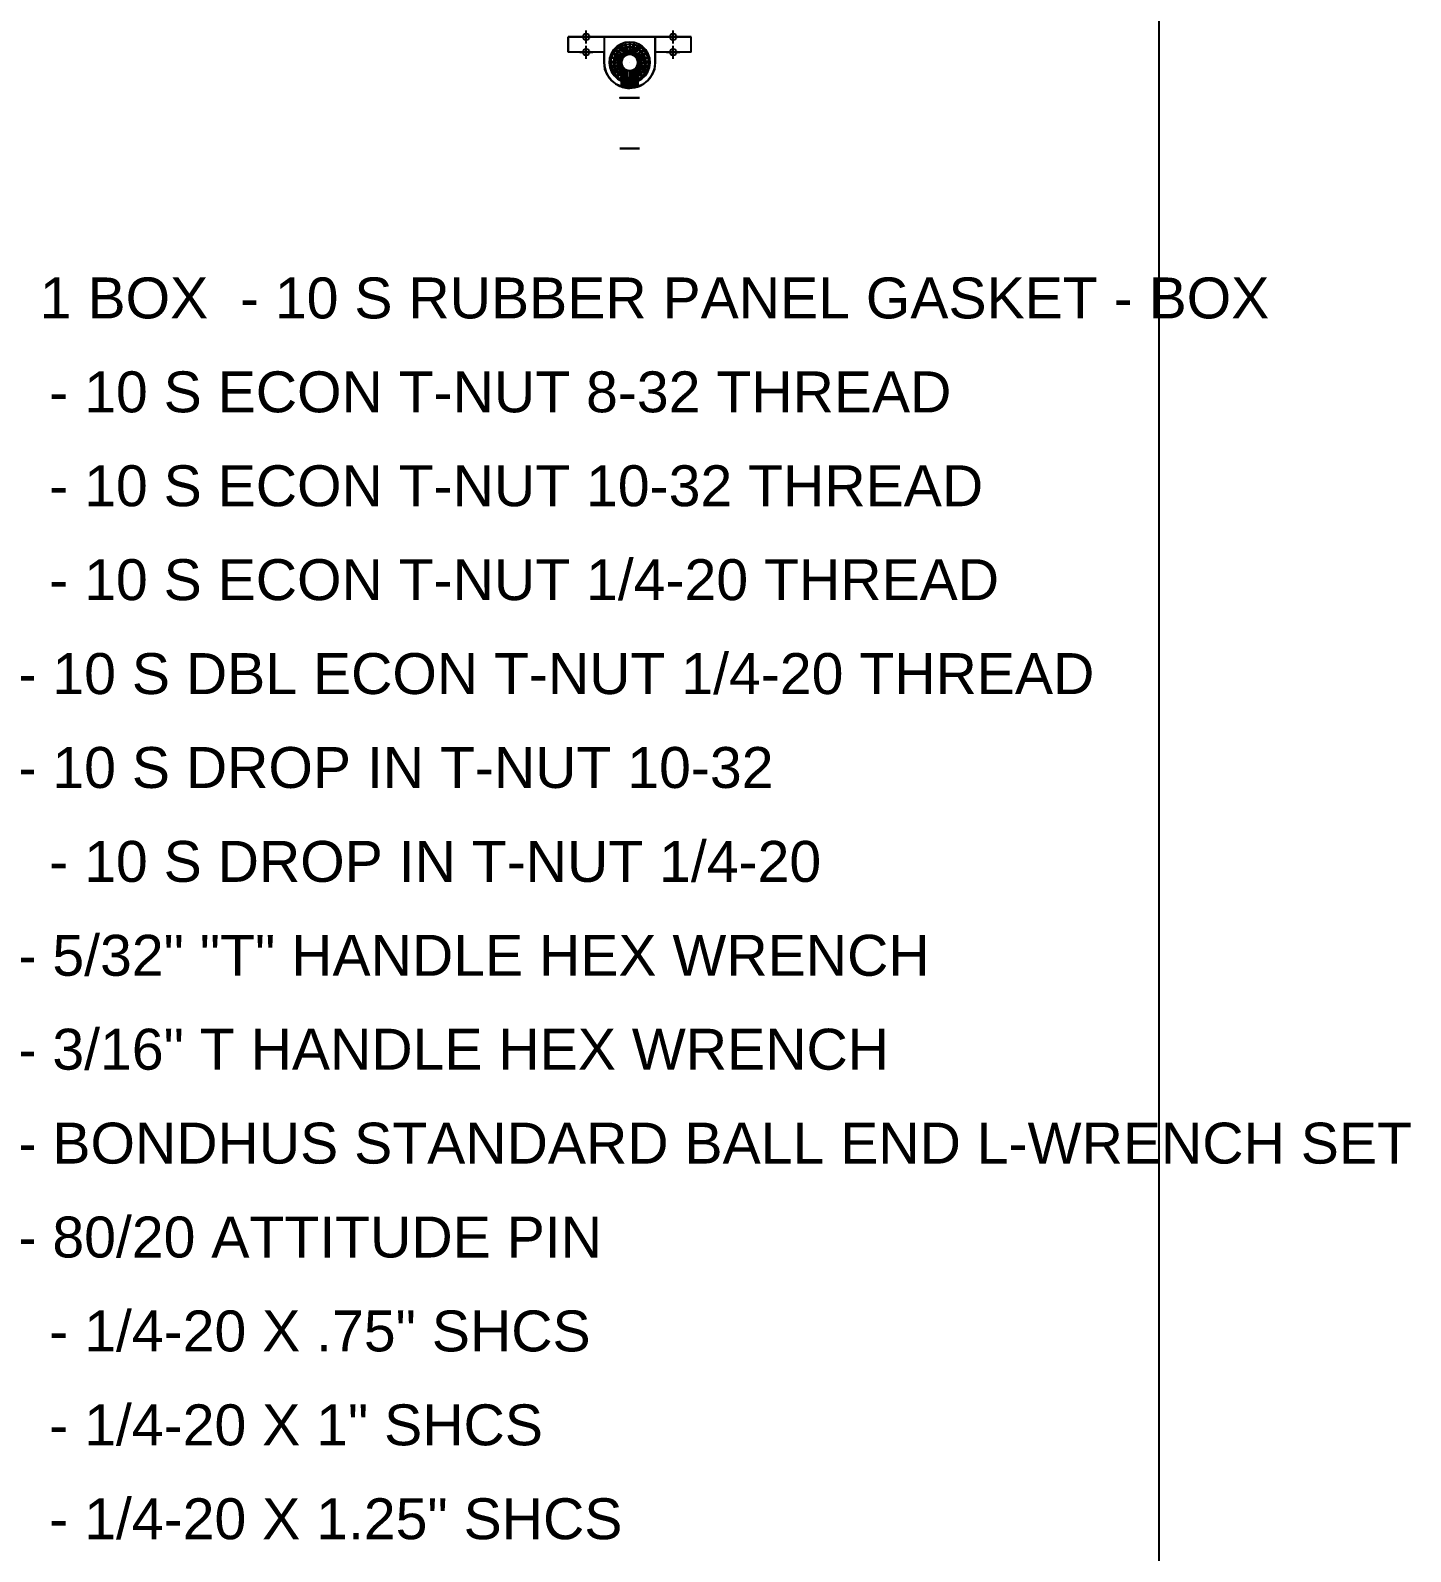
# Model space of a CAD drawing. Header units: inches. Extents: x -11.2 to 39.6, y -20.1 to 37.3.
# Drawn here: x 5.71 to 22.57, y -20.06 to -1.48 of the extents above; entities that cross this region are included whole.
import ezdxf

# ---------------------------------------------------------------- set-up
doc = ezdxf.new("R2010")
doc.units = ezdxf.units.IN
doc.header["$MEASUREMENT"] = 0
doc.header["$PDMODE"] = 34
doc.header["$PDSIZE"] = 0.08
doc.layers.add('AQME NonGraphical Parts', color=7, linetype='Continuous')
doc.styles.get("Standard").update_dxf_attribs({"font": 'ARIAL.TTF'})

# ---------------------------------------------------------------- blocks, each defined once
blk = doc.blocks.new('AQME_2053_20120404103402')
for p, q in [((0.812, 1.281), (-0.688, 1.281)), ((-0.688, 1.281, 0.187), (-0.688, 0.844, 0.187)), ((-0.688, 0.219, 0.187), (-0.688, -0.219, 0.187)), ((-0.688, -0.219), (0.812, -0.219))]:
    blk.add_line(p, q)
at = {"color": 1}
for p, q in [((0, 1.191), (0.5, 1.191)), ((1.162, 1.19), (1.662, 1.19)), ((0.5, 0.934), (0, 0.934)), ((1.662, 0.935), (1.162, 0.935)), ((-1.188, 0.632, 0.608), (-0.658, 0.632, 0.608)), ((-1.188, 0.429, 0.608), (-0.658, 0.429, 0.608)), ((0.5, 0.129), (0, 0.129)), ((1.162, 0.128), (1.662, 0.128)), ((0.5, -0.128), (0, -0.128)), ((1.662, -0.127), (1.162, -0.127))]:
    blk.add_line(p, q, dxfattribs=at)
at = {"extrusion": (-1, 0, 0)}
for p, q in [((0.812, 1.281, 0.187), (0.812, 0.844, 0.187)), ((0.912, 1.281, 0.187), (0.912, 0.843, 0.187)), ((0.912, 1.281), (0.912, -0.219)), ((0.912, 1.281, 0.187), (0.912, 1.281)), ((0.912, 0.843, 0.313), (0.912, 0.843, 0.187)), ((0.812, 0.219, 0.187), (0.812, -0.219, 0.187)), ((0.912, 0.219, 0.313), (0.912, 0.219, 0.187)), ((0.912, 0.219, 0.187), (0.912, -0.219, 0.187)), ((0.912, -0.219, 0.187), (0.912, -0.219))]:
    blk.add_line(p, q, dxfattribs=at)
at = {"color": 1, "extrusion": (-1, 0, 0)}
for p, q in [((-1.188, 0.632, 0.608), (-1.188, 0.632, 0.541)), ((-1.188, 0.429, 0.608), (-1.188, 0.429, 0.541))]:
    blk.add_line(p, q, dxfattribs=at)
for centre, radius in [((-0.658, 0.531, 0.745), 0.12), ((-0.658, 0.531, 0.608), 0.102)]:
    blk.add_circle(centre, radius)
for centre, radius in [((-0.531, 0.313, -0.262), 0.188), ((-0.531, 0.313, -1.662), 0.195), ((-0.531, 0.313, -1.912), 0.101)]:
    blk.add_circle(centre, radius, dxfattribs=at)
at = {"extrusion": (-1, 0, 0)}
blk.add_circle((-0.531, 0.313, -1.362), 0.188, dxfattribs=at)
at = {"color": 1}
for centre, radius, start, end in [((0, 1.062), 0.129, 90, 270), ((0.5, 1.062), 0.129, 270, 90), ((1.162, 1.062), 0.128, 90, 270), ((1.662, 1.062), 0.128, 270, 90), ((0, 0), 0.129, 90, 270), ((0.5, 0), 0.129, 270, 90), ((1.162, 0), 0.128, 90, 270), ((1.662, 0), 0.128, 270, 90)]:
    blk.add_arc(centre, radius, start, end, dxfattribs=at)
at = {"extrusion": (-1, 0, 0)}
for centre, start in [((-0.531, 0.313, -0.812), 0), ((-0.531, 0.313, -0.912), 360)]:
    blk.add_arc(centre, 0.312, start, 180, dxfattribs=at)
at = {"color": 1, "extrusion": (-1, 0, 0)}
blk.add_arc((-0.531, 0.313, 1.039), 0.102, 180, 0, dxfattribs=at)
at = {"color": 2}
for p in [(0, 1.062, 0.187), (0.5, 1.062, 0.187), (1.162, 1.062, 0.187), (1.662, 1.062, 0.187), (0, 0, 0.187), (0.5, 0, 0.187), (1.162, 0, 0.187), (1.662, 0, 0.187)]:
    blk.add_point(p, dxfattribs=at)
at = {"color": 3}
for p in [(0, 1.062), (0.5, 1.062), (1.162, 1.062), (1.662, 1.062), (0, 0), (0.5, 0), (1.162, 0), (1.662, 0)]:
    blk.add_point(p, dxfattribs=at)
for points, invisible_edges in [([(-0.688, -0.219), (0.812, -0.219), (0.812, 1.281), (-0.688, 1.281)], 8), ([(0.812, 1.281, 0.187), (0.812, 1.281), (0.812, -0.219), (0.812, -0.219, 0.187)], 8), ([(0.912, 1.281, 0.187), (0.912, 1.281), (0.912, -0.219), (0.912, -0.219, 0.187)], 8), ([(1.912, 1.281, 0.187), (1.912, 1.281), (1.912, -0.219), (1.912, -0.219, 0.187)], 8), ([(-0.688, 0.219), (-1.188, 0.219), (-1.188, 0.844), (-0.688, 0.844)], 8), ([(-0.688, 0.844), (-1.188, 0.844), (-1.188, 0.844, 0.313), (-0.688, 0.844, 0.313)], 8), ([(-1.188, 0.844, 0.313), (-1.188, 0.833, 0.393), (-1.188, 0.791, 0.313), (-1.188, 0.844, 0.313)], 6), ([(-1.188, 0.844, 0.313), (-1.188, 0.844), (-1.188, 0.219), (-1.188, 0.219, 0.313)], 8), ([(-1.188, 0.833, 0.393), (-1.188, 0.802, 0.469), (-1.188, 0.739, 0.313), (-1.188, 0.791, 0.313)], 14), ([(-1.188, 0.802, 0.469), (-1.188, 0.752, 0.533), (-1.188, 0.687, 0.313), (-1.188, 0.739, 0.313)], 14), ([(-1.188, 0.752, 0.533), (-1.188, 0.687, 0.583), (-1.188, 0.635, 0.313), (-1.188, 0.687, 0.313)], 14), ([(-0.688, 0.844, 0.187), (0.812, 0.844, 0.187), (0.812, 0.844, 0.313), (-0.688, 0.844, 0.313)], 8), ([(0.812, 0.844, 0.313), (0.812, 0.833, 0.393), (0.812, 0.791, 0.187), (0.812, 0.844, 0.187)], 6), ([(0.812, 0.833, 0.393), (0.812, 0.802, 0.469), (0.812, 0.739, 0.187), (0.812, 0.791, 0.187)], 14), ([(0.812, 0.802, 0.469), (0.812, 0.752, 0.533), (0.812, 0.687, 0.187), (0.812, 0.739, 0.187)], 14), ([(0.812, 0.752, 0.533), (0.812, 0.687, 0.583), (0.812, 0.635, 0.187), (0.812, 0.687, 0.187)], 14), ([(0.912, 0.843, 0.313), (0.912, 0.832, 0.394), (0.912, 0.791, 0.187), (0.912, 0.843, 0.187)], 14), ([(0.912, 0.832, 0.394), (0.912, 0.801, 0.469), (0.912, 0.739, 0.187), (0.912, 0.791, 0.187)], 14), ([(0.912, 0.801, 0.469), (0.912, 0.752, 0.534), (0.912, 0.687, 0.187), (0.912, 0.739, 0.187)], 14), ([(0.912, 0.752, 0.534), (0.912, 0.687, 0.583), (0.912, 0.635, 0.187), (0.912, 0.687, 0.187)], 14), ([(1.912, 0.843, 0.313), (1.912, 0.832, 0.394), (1.912, 0.791, 0.187), (1.912, 0.843, 0.187)], 14), ([(1.912, 0.832, 0.394), (1.912, 0.801, 0.469), (1.912, 0.739, 0.187), (1.912, 0.791, 0.187)], 14), ([(1.912, 0.801, 0.469), (1.912, 0.752, 0.534), (1.912, 0.687, 0.187), (1.912, 0.739, 0.187)], 14), ([(1.912, 0.752, 0.534), (1.912, 0.687, 0.583), (1.912, 0.635, 0.187), (1.912, 0.687, 0.187)], 14), ([(-1.188, 0.687, 0.583), (-1.188, 0.612, 0.614), (-1.188, 0.583, 0.313), (-1.188, 0.635, 0.313)], 14), ([(-1.188, 0.612, 0.614), (-1.188, 0.531, 0.625), (-1.188, 0.531, 0.313), (-1.188, 0.583, 0.313)], 14), ([(-0.778, 0.531, 0.745), (-0.774, 0.562, 0.745), (-0.756, 0.557, 0.745), (-0.76, 0.531, 0.745)], 10), ([(-0.774, 0.562, 1.363), (-0.658, 0.531, 1.363), (-0.658, 0.531, 1.363), (-0.778, 0.531, 1.363)], 5), ([(-0.774, 0.562, 0.745), (-0.762, 0.591, 0.745), (-0.746, 0.582, 0.745), (-0.756, 0.557, 0.745)], 10), ([(-0.762, 0.591, 1.363), (-0.658, 0.531, 1.363), (-0.658, 0.531, 1.363), (-0.774, 0.562, 1.363)], 5), ([(-0.762, 0.591, 0.745), (-0.743, 0.616, 0.745), (-0.73, 0.603, 0.745), (-0.746, 0.582, 0.745)], 10), ([(-0.743, 0.616, 1.363), (-0.658, 0.531, 1.363), (-0.658, 0.531, 1.363), (-0.762, 0.591, 1.363)], 5), ([(-0.743, 0.616, 0.745), (-0.718, 0.635, 0.745), (-0.709, 0.619, 0.745), (-0.73, 0.603, 0.745)], 10), ([(-0.718, 0.635, 1.363), (-0.658, 0.531, 1.363), (-0.658, 0.531, 1.363), (-0.743, 0.616, 1.363)], 5), ([(-0.718, 0.635, 0.745), (-0.689, 0.647, 0.745), (-0.684, 0.629, 0.745), (-0.709, 0.619, 0.745)], 10), ([(-0.689, 0.647, 1.363), (-0.658, 0.531, 1.363), (-0.658, 0.531, 1.363), (-0.718, 0.635, 1.363)], 5), ([(-0.689, 0.647, 0.745), (-0.658, 0.651, 0.745), (-0.658, 0.632, 0.745), (-0.684, 0.629, 0.745)], 10), ([(-0.658, 0.651, 1.363), (-0.658, 0.531, 1.363), (-0.658, 0.531, 1.363), (-0.689, 0.647, 1.363)], 5), ([(-0.658, 0.651, 0.745), (-0.627, 0.647, 0.745), (-0.632, 0.629, 0.745), (-0.658, 0.632, 0.745)], 10), ([(-0.627, 0.647, 1.363), (-0.658, 0.531, 1.363), (-0.658, 0.531, 1.363), (-0.658, 0.651, 1.363)], 5), ([(-0.598, 0.635, 1.363), (-0.658, 0.531, 1.363), (-0.658, 0.531, 1.363), (-0.627, 0.647, 1.363)], 5), ([(-0.573, 0.616, 1.363), (-0.658, 0.531, 1.363), (-0.658, 0.531, 1.363), (-0.598, 0.635, 1.363)], 5), ([(-0.554, 0.591, 1.363), (-0.658, 0.531, 1.363), (-0.658, 0.531, 1.363), (-0.573, 0.616, 1.363)], 5), ([(-0.542, 0.562, 1.363), (-0.658, 0.531, 1.363), (-0.658, 0.531, 1.363), (-0.554, 0.591, 1.363)], 5), ([(-0.538, 0.531, 1.363), (-0.658, 0.531, 1.363), (-0.658, 0.531, 1.363), (-0.542, 0.562, 1.363)], 5), ([(-0.627, 0.647, 0.745), (-0.598, 0.635, 0.745), (-0.607, 0.619, 0.745), (-0.632, 0.629, 0.745)], 10), ([(-0.598, 0.635, 0.745), (-0.573, 0.616, 0.745), (-0.586, 0.603, 0.745), (-0.607, 0.619, 0.745)], 10), ([(-0.573, 0.616, 0.745), (-0.554, 0.591, 0.745), (-0.57, 0.582, 0.745), (-0.586, 0.603, 0.745)], 10), ([(-0.554, 0.591, 0.745), (-0.542, 0.562, 0.745), (-0.56, 0.557, 0.745), (-0.57, 0.582, 0.745)], 10), ([(-0.542, 0.562, 0.745), (-0.538, 0.531, 0.745), (-0.557, 0.531, 0.745), (-0.56, 0.557, 0.745)], 10), ([(0.812, 0.687, 0.583), (0.812, 0.612, 0.614), (0.812, 0.583, 0.187), (0.812, 0.635, 0.187)], 14), ([(0.812, 0.612, 0.614), (0.812, 0.531, 0.625), (0.812, 0.531, 0.187), (0.812, 0.583, 0.187)], 14), ([(0.912, 0.687, 0.583), (0.912, 0.612, 0.614), (0.912, 0.583, 0.187), (0.912, 0.635, 0.187)], 14), ([(0.912, 0.612, 0.614), (0.912, 0.531, 0.625), (0.912, 0.531, 0.187), (0.912, 0.583, 0.187)], 14), ([(1.362, 0.531, 0.313), (1.362, 0.719, 0.313), (1.362, 0.712, 0.361), (1.362, 0.531, 0.313)], 5), ([(1.362, 0.531, 0.313), (1.362, 0.712, 0.264), (1.362, 0.719, 0.313), (1.362, 0.531, 0.313)], 5), ([(1.362, 0.531, 0.313), (1.362, 0.712, 0.361), (1.362, 0.693, 0.406), (1.362, 0.531, 0.313)], 5), ([(1.362, 0.531, 0.313), (1.362, 0.693, 0.219), (1.362, 0.712, 0.264), (1.362, 0.531, 0.313)], 5), ([(1.362, 0.531, 0.313), (1.362, 0.693, 0.406), (1.362, 0.664, 0.445), (1.362, 0.531, 0.313)], 5), ([(1.362, 0.531, 0.313), (1.362, 0.664, 0.18), (1.362, 0.693, 0.219), (1.362, 0.531, 0.313)], 5), ([(1.362, 0.531, 0.313), (1.362, 0.664, 0.445), (1.362, 0.625, 0.475), (1.362, 0.531, 0.313)], 5), ([(1.362, 0.531, 0.313), (1.362, 0.625, 0.15), (1.362, 0.664, 0.18), (1.362, 0.531, 0.313)], 5), ([(1.362, 0.531, 0.313), (1.362, 0.625, 0.475), (1.362, 0.58, 0.494), (1.362, 0.531, 0.313)], 5), ([(1.362, 0.531, 0.313), (1.362, 0.58, 0.131), (1.362, 0.625, 0.15), (1.362, 0.531, 0.313)], 5), ([(1.362, 0.531, 0.313), (1.362, 0.58, 0.494), (1.362, 0.531, 0.5), (1.362, 0.531, 0.313)], 5), ([(1.362, 0.531, 0.313), (1.362, 0.531, 0.125), (1.362, 0.58, 0.131), (1.362, 0.531, 0.313)], 5), ([(1.912, 0.687, 0.583), (1.912, 0.612, 0.614), (1.912, 0.583, 0.187), (1.912, 0.635, 0.187)], 14), ([(1.912, 0.612, 0.614), (1.912, 0.531, 0.625), (1.912, 0.531, 0.187), (1.912, 0.583, 0.187)], 14), ([(-1.188, 0.531, 0.625), (-1.188, 0.45, 0.614), (-1.188, 0.479, 0.313), (-1.188, 0.531, 0.313)], 14), ([(-1.188, 0.45, 0.614), (-1.188, 0.375, 0.583), (-1.188, 0.427, 0.313), (-1.188, 0.479, 0.313)], 14), ([(-1.188, 0.375, 0.583), (-1.188, 0.31, 0.533), (-1.188, 0.375, 0.313), (-1.188, 0.427, 0.313)], 14), ([(-1.188, 0.31, 0.533), (-1.188, 0.26, 0.469), (-1.188, 0.323, 0.313), (-1.188, 0.375, 0.313)], 14), ([(-0.774, 0.5, 0.745), (-0.778, 0.531, 0.745), (-0.76, 0.531, 0.745), (-0.756, 0.505, 0.745)], 10), ([(-0.778, 0.531, 1.363), (-0.658, 0.531, 1.363), (-0.658, 0.531, 1.363), (-0.774, 0.5, 1.363)], 5), ([(-0.774, 0.5, 1.363), (-0.658, 0.531, 1.363), (-0.658, 0.531, 1.363), (-0.762, 0.471, 1.363)], 5), ([(-0.762, 0.471, 0.745), (-0.774, 0.5, 0.745), (-0.756, 0.505, 0.745), (-0.746, 0.48, 0.745)], 10), ([(-0.762, 0.471, 1.363), (-0.658, 0.531, 1.363), (-0.658, 0.531, 1.363), (-0.743, 0.446, 1.363)], 5), ([(-0.743, 0.446, 0.745), (-0.762, 0.471, 0.745), (-0.746, 0.48, 0.745), (-0.73, 0.459, 0.745)], 10), ([(-0.743, 0.446, 1.363), (-0.658, 0.531, 1.363), (-0.658, 0.531, 1.363), (-0.718, 0.427, 1.363)], 5), ([(-0.718, 0.427, 0.745), (-0.743, 0.446, 0.745), (-0.73, 0.459, 0.745), (-0.709, 0.443, 0.745)], 10), ([(-0.718, 0.427, 1.363), (-0.658, 0.531, 1.363), (-0.658, 0.531, 1.363), (-0.689, 0.415, 1.363)], 5), ([(-0.689, 0.415, 0.745), (-0.718, 0.427, 0.745), (-0.709, 0.443, 0.745), (-0.684, 0.433, 0.745)], 10), ([(-0.689, 0.415, 1.363), (-0.658, 0.531, 1.363), (-0.658, 0.531, 1.363), (-0.658, 0.411, 1.363)], 5), ([(-0.658, 0.411, 0.745), (-0.689, 0.415, 0.745), (-0.684, 0.433, 0.745), (-0.658, 0.429, 0.745)], 10), ([(-0.658, 0.411, 1.363), (-0.658, 0.531, 1.363), (-0.658, 0.531, 1.363), (-0.627, 0.415, 1.363)], 5), ([(-0.627, 0.415, 1.363), (-0.658, 0.531, 1.363), (-0.658, 0.531, 1.363), (-0.598, 0.427, 1.363)], 5), ([(-0.598, 0.427, 1.363), (-0.658, 0.531, 1.363), (-0.658, 0.531, 1.363), (-0.573, 0.446, 1.363)], 5), ([(-0.573, 0.446, 1.363), (-0.658, 0.531, 1.363), (-0.658, 0.531, 1.363), (-0.554, 0.471, 1.363)], 5), ([(-0.554, 0.471, 1.363), (-0.658, 0.531, 1.363), (-0.658, 0.531, 1.363), (-0.542, 0.5, 1.363)], 5), ([(-0.542, 0.5, 1.363), (-0.658, 0.531, 1.363), (-0.658, 0.531, 1.363), (-0.538, 0.531, 1.363)], 5), ([(-0.627, 0.415, 0.745), (-0.658, 0.411, 0.745), (-0.658, 0.429, 0.745), (-0.632, 0.433, 0.745)], 10), ([(-0.598, 0.427, 0.745), (-0.627, 0.415, 0.745), (-0.632, 0.433, 0.745), (-0.607, 0.443, 0.745)], 10), ([(-0.573, 0.446, 0.745), (-0.598, 0.427, 0.745), (-0.607, 0.443, 0.745), (-0.586, 0.459, 0.745)], 10), ([(-0.554, 0.471, 0.745), (-0.573, 0.446, 0.745), (-0.586, 0.459, 0.745), (-0.57, 0.48, 0.745)], 10), ([(-0.542, 0.5, 0.745), (-0.554, 0.471, 0.745), (-0.57, 0.48, 0.745), (-0.56, 0.505, 0.745)], 10), ([(-0.538, 0.531, 0.745), (-0.542, 0.5, 0.745), (-0.56, 0.505, 0.745), (-0.557, 0.531, 0.745)], 10), ([(0.812, 0.531, 0.625), (0.812, 0.45, 0.614), (0.812, 0.479, 0.187), (0.812, 0.531, 0.187)], 14), ([(0.812, 0.45, 0.614), (0.812, 0.375, 0.583), (0.812, 0.427, 0.187), (0.812, 0.479, 0.187)], 14), ([(0.812, 0.375, 0.583), (0.812, 0.31, 0.533), (0.812, 0.375, 0.187), (0.812, 0.427, 0.187)], 14), ([(0.812, 0.31, 0.533), (0.812, 0.26, 0.469), (0.812, 0.323, 0.187), (0.812, 0.375, 0.187)], 14), ([(0.912, 0.531, 0.625), (0.912, 0.45, 0.614), (0.912, 0.479, 0.187), (0.912, 0.531, 0.187)], 14), ([(0.912, 0.45, 0.614), (0.912, 0.375, 0.583), (0.912, 0.427, 0.187), (0.912, 0.479, 0.187)], 14), ([(0.912, 0.375, 0.583), (0.912, 0.31, 0.534), (0.912, 0.375, 0.187), (0.912, 0.427, 0.187)], 14), ([(0.912, 0.31, 0.534), (0.912, 0.261, 0.469), (0.912, 0.323, 0.187), (0.912, 0.375, 0.187)], 14), ([(1.362, 0.531, 0.313), (1.362, 0.531, 0.5), (1.362, 0.482, 0.494), (1.362, 0.531, 0.313)], 5), ([(1.362, 0.531, 0.313), (1.362, 0.482, 0.494), (1.362, 0.437, 0.475), (1.362, 0.531, 0.313)], 5), ([(1.362, 0.531, 0.313), (1.362, 0.437, 0.475), (1.362, 0.398, 0.445), (1.362, 0.531, 0.313)], 5), ([(1.362, 0.531, 0.313), (1.362, 0.398, 0.445), (1.362, 0.369, 0.406), (1.362, 0.531, 0.313)], 5), ([(1.362, 0.531, 0.313), (1.362, 0.369, 0.406), (1.362, 0.35, 0.361), (1.362, 0.531, 0.313)], 5), ([(1.362, 0.531, 0.313), (1.362, 0.35, 0.361), (1.362, 0.344, 0.313), (1.362, 0.531, 0.313)], 5), ([(1.362, 0.531, 0.313), (1.362, 0.344, 0.313), (1.362, 0.35, 0.264), (1.362, 0.531, 0.313)], 5), ([(1.362, 0.531, 0.313), (1.362, 0.35, 0.264), (1.362, 0.369, 0.219), (1.362, 0.531, 0.313)], 5), ([(1.362, 0.531, 0.313), (1.362, 0.369, 0.219), (1.362, 0.398, 0.18), (1.362, 0.531, 0.313)], 5), ([(1.362, 0.531, 0.313), (1.362, 0.398, 0.18), (1.362, 0.437, 0.15), (1.362, 0.531, 0.313)], 5), ([(1.362, 0.531, 0.313), (1.362, 0.437, 0.15), (1.362, 0.482, 0.131), (1.362, 0.531, 0.313)], 5), ([(1.362, 0.531, 0.313), (1.362, 0.482, 0.131), (1.362, 0.531, 0.125), (1.362, 0.531, 0.313)], 5), ([(1.912, 0.531, 0.625), (1.912, 0.45, 0.614), (1.912, 0.479, 0.187), (1.912, 0.531, 0.187)], 14), ([(1.912, 0.45, 0.614), (1.912, 0.375, 0.583), (1.912, 0.427, 0.187), (1.912, 0.479, 0.187)], 14), ([(1.912, 0.375, 0.583), (1.912, 0.31, 0.534), (1.912, 0.375, 0.187), (1.912, 0.427, 0.187)], 14), ([(1.912, 0.31, 0.534), (1.912, 0.261, 0.469), (1.912, 0.323, 0.187), (1.912, 0.375, 0.187)], 14), ([(-1.188, 0.26, 0.469), (-1.188, 0.229, 0.393), (-1.188, 0.271, 0.313), (-1.188, 0.323, 0.313)], 14), ([(-1.188, 0.229, 0.393), (-1.188, 0.219, 0.313), (-1.188, 0.219, 0.313), (-1.188, 0.271, 0.313)], 12), ([(-0.688, 0.219), (-1.188, 0.219), (-1.188, 0.219, 0.313), (-0.688, 0.219, 0.313)], 8), ([(-0.688, 0.219, 0.187), (0.812, 0.219, 0.187), (0.812, 0.219, 0.313), (-0.688, 0.219, 0.313)], 8), ([(0.812, 0.26, 0.469), (0.812, 0.229, 0.393), (0.812, 0.271, 0.187), (0.812, 0.323, 0.187)], 14), ([(0.812, 0.229, 0.393), (0.812, 0.219, 0.313), (0.812, 0.219, 0.187), (0.812, 0.271, 0.187)], 12), ([(0.912, 0.261, 0.469), (0.912, 0.23, 0.394), (0.912, 0.271, 0.187), (0.912, 0.323, 0.187)], 14), ([(0.912, 0.23, 0.394), (0.912, 0.219, 0.313), (0.912, 0.219, 0.187), (0.912, 0.271, 0.187)], 14), ([(1.912, 0.261, 0.469), (1.912, 0.23, 0.394), (1.912, 0.271, 0.187), (1.912, 0.323, 0.187)], 14), ([(1.912, 0.23, 0.394), (1.912, 0.219, 0.313), (1.912, 0.219, 0.187), (1.912, 0.271, 0.187)], 14)]:
    blk.add_3dface(points, dxfattribs=dict(invisible_edges=invisible_edges))
at = {"color": 1}
for points in [[(-1.039, 0.603, 0.241), (-1.039, 0.612, 0.251), (-1.188, 0.781, 0.317), (-1.188, 0.776, 0.261)], [(-1.039, 0.612, 0.251), (-1.039, 0.619, 0.262), (-1.188, 0.774, 0.373), (-1.188, 0.781, 0.317)], [(-1.039, 0.593, 0.232), (-1.039, 0.603, 0.241), (-1.188, 0.776, 0.261), (-1.188, 0.758, 0.207)], [(-1.039, 0.619, 0.262), (-1.039, 0.625, 0.274), (-1.188, 0.754, 0.426), (-1.188, 0.774, 0.373)], [(-1.039, 0.582, 0.225), (-1.039, 0.593, 0.232), (-1.188, 0.758, 0.207), (-1.188, 0.728, 0.159)], [(-1.039, 0.625, 0.274), (-1.039, 0.629, 0.286), (-1.188, 0.722, 0.473), (-1.188, 0.754, 0.426)], [(0.947, 0.726, 0.313), (0.947, 0.719, 0.263), (0.912, 0.753, 0.253), (0.912, 0.761, 0.313)], [(0.947, 0.719, 0.363), (0.947, 0.726, 0.313), (0.912, 0.761, 0.313), (0.912, 0.753, 0.373)], [(0.947, 0.719, 0.263), (0.947, 0.7, 0.216), (0.912, 0.73, 0.198), (0.912, 0.753, 0.253)], [(0.947, 0.7, 0.411), (0.947, 0.719, 0.363), (0.912, 0.753, 0.373), (0.912, 0.73, 0.428)], [(-1.039, 0.57, 0.219), (-1.039, 0.582, 0.225), (-1.188, 0.728, 0.159), (-1.188, 0.688, 0.118)], [(-1.039, 0.629, 0.286), (-1.039, 0.632, 0.299), (-1.188, 0.681, 0.512), (-1.188, 0.722, 0.473)], [(-1.039, 0.557, 0.214), (-1.039, 0.57, 0.219), (-1.188, 0.688, 0.118), (-1.188, 0.641, 0.088)], [(-1.039, 0.632, 0.299), (-1.039, 0.633, 0.313), (-1.188, 0.632, 0.541), (-1.188, 0.681, 0.512)], [(-1.039, 0.544, 0.212), (-1.039, 0.557, 0.214), (-1.188, 0.641, 0.088), (-1.188, 0.587, 0.069)], [(-1.039, 0.531, 0.211), (-1.039, 0.544, 0.212), (-1.188, 0.587, 0.069), (-1.188, 0.531, 0.063)], [(-0.658, 0.632, 0.313), (-0.635, 0.63, 0.335), (-0.526, 0.629, 0.339), (-0.526, 0.633, 0.313)], [(-0.658, 0.632, 0.608), (-0.632, 0.629, 0.609), (-0.635, 0.63, 0.335), (-0.658, 0.632, 0.313)], [(-0.632, 0.629, 0.609), (-0.607, 0.619, 0.612), (-0.613, 0.622, 0.357), (-0.635, 0.63, 0.335)], [(-0.635, 0.63, 0.335), (-0.613, 0.622, 0.357), (-0.526, 0.619, 0.363), (-0.526, 0.629, 0.339)], [(-0.607, 0.619, 0.612), (-0.586, 0.603, 0.617), (-0.592, 0.608, 0.378), (-0.613, 0.622, 0.357)], [(-0.613, 0.622, 0.357), (-0.592, 0.608, 0.378), (-0.526, 0.603, 0.384), (-0.526, 0.619, 0.363)], [(-0.586, 0.603, 0.617), (-0.57, 0.582, 0.621), (-0.574, 0.589, 0.396), (-0.592, 0.608, 0.378)], [(-0.592, 0.608, 0.378), (-0.574, 0.589, 0.396), (-0.526, 0.582, 0.4), (-0.526, 0.603, 0.384)], [(-0.57, 0.582, 0.621), (-0.56, 0.557, 0.624), (-0.561, 0.562, 0.409), (-0.574, 0.589, 0.396)], [(-0.574, 0.589, 0.396), (-0.561, 0.562, 0.409), (-0.526, 0.557, 0.411), (-0.526, 0.582, 0.4)], [(-0.56, 0.557, 0.624), (-0.557, 0.531, 0.625), (-0.557, 0.531, 0.414), (-0.561, 0.562, 0.409)], [(-0.561, 0.562, 0.409), (-0.557, 0.531, 0.414), (-0.526, 0.531, 0.414), (-0.526, 0.557, 0.411)], [(-0.438, 0.712, 0.361), (-0.438, 0.719, 0.313), (-0.526, 0.632, 0.313), (-0.526, 0.629, 0.339)], [(-0.438, 0.719, 0.313), (-0.438, 0.712, 0.264), (-0.526, 0.629, 0.286), (-0.526, 0.632, 0.313)], [(-0.438, 0.693, 0.406), (-0.438, 0.712, 0.361), (-0.526, 0.629, 0.339), (-0.526, 0.619, 0.363)], [(-0.438, 0.712, 0.264), (-0.438, 0.693, 0.219), (-0.526, 0.619, 0.262), (-0.526, 0.629, 0.286)], [(-0.438, 0.664, 0.445), (-0.438, 0.693, 0.406), (-0.526, 0.619, 0.363), (-0.526, 0.603, 0.384)], [(-0.438, 0.693, 0.219), (-0.438, 0.664, 0.18), (-0.526, 0.603, 0.241), (-0.526, 0.619, 0.262)], [(-0.438, 0.625, 0.475), (-0.438, 0.664, 0.445), (-0.526, 0.603, 0.384), (-0.526, 0.582, 0.4)], [(-0.438, 0.664, 0.18), (-0.438, 0.625, 0.15), (-0.526, 0.582, 0.225), (-0.526, 0.603, 0.241)], [(-0.438, 0.58, 0.494), (-0.438, 0.625, 0.475), (-0.526, 0.582, 0.4), (-0.526, 0.557, 0.411)], [(-0.438, 0.625, 0.15), (-0.438, 0.58, 0.131), (-0.526, 0.557, 0.214), (-0.526, 0.582, 0.225)], [(-0.438, 0.531, 0.5), (-0.438, 0.58, 0.494), (-0.526, 0.557, 0.411), (-0.526, 0.531, 0.414)], [(-0.438, 0.58, 0.131), (-0.438, 0.531, 0.125), (-0.526, 0.531, 0.211), (-0.526, 0.557, 0.214)], [(0.947, 0.7, 0.216), (0.947, 0.669, 0.175), (0.912, 0.694, 0.15), (0.912, 0.73, 0.198)], [(0.947, 0.669, 0.451), (0.947, 0.7, 0.411), (0.912, 0.73, 0.428), (0.912, 0.694, 0.476)], [(0.947, 0.669, 0.175), (0.947, 0.629, 0.144), (0.912, 0.646, 0.114), (0.912, 0.694, 0.15)], [(0.947, 0.629, 0.482), (0.947, 0.669, 0.451), (0.912, 0.694, 0.476), (0.912, 0.646, 0.512)], [(0.947, 0.629, 0.144), (0.947, 0.581, 0.125), (0.912, 0.591, 0.091), (0.912, 0.646, 0.114)], [(0.947, 0.581, 0.501), (0.947, 0.629, 0.482), (0.912, 0.646, 0.512), (0.912, 0.591, 0.535)], [(0.947, 0.581, 0.125), (0.947, 0.531, 0.118), (0.912, 0.531, 0.083), (0.912, 0.591, 0.091)], [(0.947, 0.531, 0.508), (0.947, 0.581, 0.501), (0.912, 0.591, 0.535), (0.912, 0.531, 0.543)], [(1.723, 0.632, 0.313), (1.723, 0.628, 0.287), (1.662, 0.719, 0.263), (1.662, 0.726, 0.313)], [(1.723, 0.628, 0.339), (1.723, 0.632, 0.313), (1.662, 0.726, 0.313), (1.662, 0.719, 0.363)], [(1.723, 0.628, 0.287), (1.723, 0.618, 0.263), (1.662, 0.7, 0.216), (1.662, 0.719, 0.263)], [(1.723, 0.618, 0.363), (1.723, 0.628, 0.339), (1.662, 0.719, 0.363), (1.662, 0.7, 0.411)], [(1.723, 0.618, 0.263), (1.723, 0.602, 0.242), (1.662, 0.669, 0.175), (1.662, 0.7, 0.216)], [(1.723, 0.602, 0.384), (1.723, 0.618, 0.363), (1.662, 0.7, 0.411), (1.662, 0.669, 0.451)], [(1.723, 0.602, 0.242), (1.723, 0.581, 0.226), (1.662, 0.629, 0.144), (1.662, 0.669, 0.175)], [(1.723, 0.581, 0.4), (1.723, 0.602, 0.384), (1.662, 0.669, 0.451), (1.662, 0.629, 0.482)], [(1.723, 0.581, 0.226), (1.723, 0.557, 0.216), (1.662, 0.581, 0.125), (1.662, 0.629, 0.144)], [(1.723, 0.557, 0.41), (1.723, 0.581, 0.4), (1.662, 0.629, 0.482), (1.662, 0.581, 0.501)], [(1.723, 0.557, 0.216), (1.723, 0.531, 0.213), (1.662, 0.531, 0.118), (1.662, 0.581, 0.125)], [(1.723, 0.531, 0.414), (1.723, 0.557, 0.41), (1.662, 0.581, 0.501), (1.662, 0.531, 0.508)], [(-1.039, 0.518, 0.212), (-1.039, 0.531, 0.211), (-1.188, 0.531, 0.063), (-1.188, 0.475, 0.069)], [(-1.039, 0.505, 0.214), (-1.039, 0.518, 0.212), (-1.188, 0.475, 0.069), (-1.188, 0.421, 0.088)], [(-1.039, 0.492, 0.219), (-1.039, 0.505, 0.214), (-1.188, 0.421, 0.088), (-1.188, 0.374, 0.118)], [(-1.039, 0.48, 0.225), (-1.039, 0.492, 0.219), (-1.188, 0.374, 0.118), (-1.188, 0.334, 0.159)], [(-1.039, 0.469, 0.232), (-1.039, 0.48, 0.225), (-1.188, 0.334, 0.159), (-1.188, 0.304, 0.207)], [(-1.039, 0.459, 0.241), (-1.039, 0.469, 0.232), (-1.188, 0.304, 0.207), (-1.188, 0.286, 0.261)], [(-1.039, 0.45, 0.251), (-1.039, 0.459, 0.241), (-1.188, 0.286, 0.261), (-1.188, 0.281, 0.317)], [(-1.039, 0.443, 0.262), (-1.039, 0.45, 0.251), (-1.188, 0.281, 0.317), (-1.188, 0.288, 0.373)], [(-1.039, 0.437, 0.274), (-1.039, 0.443, 0.262), (-1.188, 0.288, 0.373), (-1.188, 0.308, 0.426)], [(-1.039, 0.433, 0.286), (-1.039, 0.437, 0.274), (-1.188, 0.308, 0.426), (-1.188, 0.34, 0.473)], [(-1.039, 0.43, 0.299), (-1.039, 0.433, 0.286), (-1.188, 0.34, 0.473), (-1.188, 0.381, 0.512)], [(-1.039, 0.43, 0.313), (-1.039, 0.43, 0.299), (-1.188, 0.381, 0.512), (-1.188, 0.43, 0.541)], [(-0.658, 0.43, 0.608), (-0.632, 0.433, 0.609), (-0.635, 0.432, 0.335), (-0.658, 0.429, 0.313)], [(-0.635, 0.432, 0.335), (-0.658, 0.429, 0.313), (-0.526, 0.429, 0.313), (-0.526, 0.433, 0.339)], [(-0.632, 0.433, 0.609), (-0.607, 0.443, 0.612), (-0.613, 0.44, 0.357), (-0.635, 0.432, 0.335)], [(-0.613, 0.44, 0.357), (-0.635, 0.432, 0.335), (-0.526, 0.433, 0.339), (-0.526, 0.443, 0.363)], [(-0.607, 0.443, 0.612), (-0.586, 0.459, 0.617), (-0.592, 0.454, 0.378), (-0.613, 0.44, 0.357)], [(-0.592, 0.454, 0.378), (-0.613, 0.44, 0.357), (-0.526, 0.443, 0.363), (-0.526, 0.459, 0.384)], [(-0.586, 0.459, 0.617), (-0.57, 0.48, 0.621), (-0.574, 0.473, 0.396), (-0.592, 0.454, 0.378)], [(-0.574, 0.473, 0.396), (-0.592, 0.454, 0.378), (-0.526, 0.459, 0.384), (-0.526, 0.48, 0.4)], [(-0.57, 0.48, 0.621), (-0.56, 0.505, 0.624), (-0.561, 0.5, 0.409), (-0.574, 0.473, 0.396)], [(-0.561, 0.5, 0.409), (-0.574, 0.473, 0.396), (-0.526, 0.48, 0.4), (-0.526, 0.505, 0.411)], [(-0.56, 0.505, 0.624), (-0.557, 0.531, 0.625), (-0.557, 0.531, 0.414), (-0.561, 0.5, 0.409)], [(-0.557, 0.531, 0.414), (-0.561, 0.5, 0.409), (-0.526, 0.505, 0.411), (-0.526, 0.531, 0.414)], [(-0.438, 0.482, 0.494), (-0.438, 0.531, 0.5), (-0.526, 0.531, 0.414), (-0.526, 0.505, 0.411)], [(-0.438, 0.531, 0.125), (-0.438, 0.482, 0.131), (-0.526, 0.505, 0.214), (-0.526, 0.531, 0.211)], [(-0.438, 0.437, 0.475), (-0.438, 0.482, 0.494), (-0.526, 0.505, 0.411), (-0.526, 0.48, 0.4)], [(-0.438, 0.482, 0.131), (-0.438, 0.437, 0.15), (-0.526, 0.48, 0.225), (-0.526, 0.505, 0.214)], [(-0.438, 0.398, 0.445), (-0.438, 0.437, 0.475), (-0.526, 0.48, 0.4), (-0.526, 0.459, 0.384)], [(-0.438, 0.437, 0.15), (-0.438, 0.398, 0.18), (-0.526, 0.459, 0.241), (-0.526, 0.48, 0.225)], [(-0.438, 0.369, 0.406), (-0.438, 0.398, 0.445), (-0.526, 0.459, 0.384), (-0.526, 0.443, 0.363)], [(-0.438, 0.398, 0.18), (-0.438, 0.369, 0.219), (-0.526, 0.443, 0.262), (-0.526, 0.459, 0.241)], [(-0.438, 0.35, 0.361), (-0.438, 0.369, 0.406), (-0.526, 0.443, 0.363), (-0.526, 0.433, 0.339)], [(-0.438, 0.369, 0.219), (-0.438, 0.35, 0.264), (-0.526, 0.433, 0.286), (-0.526, 0.443, 0.262)], [(-0.438, 0.344, 0.313), (-0.438, 0.35, 0.361), (-0.526, 0.433, 0.339), (-0.526, 0.429, 0.313)], [(-0.438, 0.35, 0.264), (-0.438, 0.344, 0.313), (-0.526, 0.429, 0.313), (-0.526, 0.433, 0.286)], [(0.947, 0.531, 0.118), (0.947, 0.481, 0.125), (0.912, 0.471, 0.091), (0.912, 0.531, 0.083)], [(0.947, 0.481, 0.501), (0.947, 0.531, 0.508), (0.912, 0.531, 0.543), (0.912, 0.471, 0.535)], [(0.947, 0.481, 0.125), (0.947, 0.434, 0.144), (0.912, 0.416, 0.114), (0.912, 0.471, 0.091)], [(0.947, 0.434, 0.482), (0.947, 0.481, 0.501), (0.912, 0.471, 0.535), (0.912, 0.416, 0.512)], [(0.947, 0.434, 0.144), (0.947, 0.393, 0.175), (0.912, 0.368, 0.15), (0.912, 0.416, 0.114)], [(0.947, 0.393, 0.451), (0.947, 0.434, 0.482), (0.912, 0.416, 0.512), (0.912, 0.368, 0.476)], [(0.947, 0.393, 0.175), (0.947, 0.362, 0.216), (0.912, 0.332, 0.198), (0.912, 0.368, 0.15)], [(0.947, 0.362, 0.411), (0.947, 0.393, 0.451), (0.912, 0.368, 0.476), (0.912, 0.332, 0.428)], [(1.723, 0.531, 0.213), (1.723, 0.505, 0.216), (1.662, 0.481, 0.125), (1.662, 0.531, 0.118)], [(1.723, 0.505, 0.41), (1.723, 0.531, 0.414), (1.662, 0.531, 0.508), (1.662, 0.481, 0.501)], [(1.723, 0.505, 0.216), (1.723, 0.481, 0.226), (1.662, 0.434, 0.144), (1.662, 0.481, 0.125)], [(1.723, 0.481, 0.4), (1.723, 0.505, 0.41), (1.662, 0.481, 0.501), (1.662, 0.434, 0.482)], [(1.723, 0.481, 0.226), (1.723, 0.46, 0.242), (1.662, 0.393, 0.175), (1.662, 0.434, 0.144)], [(1.723, 0.46, 0.384), (1.723, 0.481, 0.4), (1.662, 0.434, 0.482), (1.662, 0.393, 0.451)], [(1.723, 0.46, 0.242), (1.723, 0.444, 0.263), (1.662, 0.362, 0.216), (1.662, 0.393, 0.175)], [(1.723, 0.444, 0.363), (1.723, 0.46, 0.384), (1.662, 0.393, 0.451), (1.662, 0.362, 0.411)], [(1.723, 0.444, 0.263), (1.723, 0.434, 0.287), (1.662, 0.343, 0.263), (1.662, 0.362, 0.216)], [(1.723, 0.434, 0.339), (1.723, 0.444, 0.363), (1.662, 0.362, 0.411), (1.662, 0.343, 0.363)], [(1.723, 0.434, 0.287), (1.723, 0.431, 0.313), (1.662, 0.336, 0.313), (1.662, 0.343, 0.263)], [(1.723, 0.431, 0.313), (1.723, 0.434, 0.339), (1.662, 0.343, 0.363), (1.662, 0.336, 0.313)], [(0.947, 0.362, 0.216), (0.947, 0.343, 0.263), (0.912, 0.309, 0.253), (0.912, 0.332, 0.198)], [(0.947, 0.343, 0.363), (0.947, 0.362, 0.411), (0.912, 0.332, 0.428), (0.912, 0.309, 0.373)], [(0.947, 0.343, 0.263), (0.947, 0.336, 0.313), (0.912, 0.301, 0.313), (0.912, 0.309, 0.253)], [(0.947, 0.336, 0.313), (0.947, 0.343, 0.363), (0.912, 0.309, 0.373), (0.912, 0.301, 0.313)]]:
    blk.add_3dface(points, dxfattribs=at)
blk = doc.blocks.new('AQME_2118_20120404104454')
blk.add_text('PN: 2118  Length: 1 BOX  - 10 S RUBBER PANEL GASKET - BOX', height=0.5).set_placement((0, 0))
blk = doc.blocks.new('AQME_3276_20120404104755')
blk.add_text('PN: 3276  Qty: 12  - 10 S ECON T-NUT 10-32 THREAD', height=0.5).set_placement((0, 0))
blk = doc.blocks.new('AQME_3280_20120404104856')
blk.add_text('PN: 3280  Qty: 6  - 10 S DBL ECON T-NUT 1/4-20 THREAD', height=0.5).set_placement((0, 0))
blk = doc.blocks.new('AQME_3375_20120404105002')
blk.add_text('PN: 3375  Qty: 6  - 10 S DROP IN T-NUT 10-32', height=0.5).set_placement((0, 0))
blk = doc.blocks.new('AQME_6110_20120404110047')
blk.add_text('PN: 6110  Qty: 1  - 5/32" "T" HANDLE HEX WRENCH', height=0.5).set_placement((0, 0))
blk = doc.blocks.new('AQME_6000_20120404110059')
blk.add_text('PN: 6000  Qty: 1  - 3/16" T HANDLE HEX WRENCH', height=0.5).set_placement((0, 0))
blk = doc.blocks.new('AQME_6111_20120404110145')
blk.add_text('PN: 6111  Qty: 1  - BONDHUS STANDARD BALL END L-WRENCH SET', height=0.5).set_placement((0, 0))
blk = doc.blocks.new('AQME_8030_20120404110212')
blk.add_text('PN: 8030  Qty: 1  - 80/20 ATTITUDE PIN', height=0.5).set_placement((0, 0))
blk = doc.blocks.new('AQME_3275_20120404111219')
blk.add_text('PN: 3275  Qty: 18  - 10 S ECON T-NUT 8-32 THREAD', height=0.5).set_placement((0, 0))
blk = doc.blocks.new('AQME_3382_20120404111304')
blk.add_text('PN: 3382  Qty: 30  - 10 S ECON T-NUT 1/4-20 THREAD', height=0.5).set_placement((0, 0))
blk = doc.blocks.new('AQME_3064_20120404111539')
blk.add_text('PN: 3064  Qty: 12  - 1/4-20 X .75" SHCS', height=0.5).set_placement((0, 0))
blk = doc.blocks.new('AQME_3071_20120404111549')
blk.add_text('PN: 3071  Qty: 12  - 1/4-20 X 1" SHCS', height=0.5).set_placement((0, 0))
blk = doc.blocks.new('AQME_3072_20120404111601')
blk.add_text('PN: 3072  Qty: 12  - 1/4-20 X 1.25" SHCS', height=0.5).set_placement((0, 0))
blk = doc.blocks.new('AQME_3376_20120404111714')
blk.add_text('PN: 3376  Qty: 24  - 10 S DROP IN T-NUT 1/4-20', height=0.5).set_placement((0, 0))

msp = doc.modelspace()

# ---------------------------------------------------------------- linework, layer by layer
msp.add_xline((19.5, 0.5, 1), (0, 1))

# ---------------------------------------------------------------- block references
at = {"extrusion": (0, -1, 0), "rotation": 269.9999999999998}
msp.add_blockref('AQME_2053_20120404103402', (12.5, 36.5, 1.562), dxfattribs=at)
at = {"layer": 'AQME NonGraphical Parts'}
for name, p in [('AQME_2118_20120404104454', (0, -5)), ('AQME_3275_20120404111219', (0, -6.147)), ('AQME_3276_20120404104755', (0, -7.294)), ('AQME_3382_20120404111304', (0, -8.441)), ('AQME_3280_20120404104856', (0, -9.588)), ('AQME_3375_20120404105002', (0, -10.735)), ('AQME_3376_20120404111714', (0, -11.882)), ('AQME_6110_20120404110047', (0, -13.029)), ('AQME_6000_20120404110059', (0, -14.176)), ('AQME_6111_20120404110145', (0, -15.323)), ('AQME_8030_20120404110212', (0, -16.47)), ('AQME_3064_20120404111539', (0, -17.617)), ('AQME_3071_20120404111549', (0, -18.764)), ('AQME_3072_20120404111601', (0, -19.911))]:
    msp.add_blockref(name, p, dxfattribs=at)

doc.saveas('drawing.dxf')
